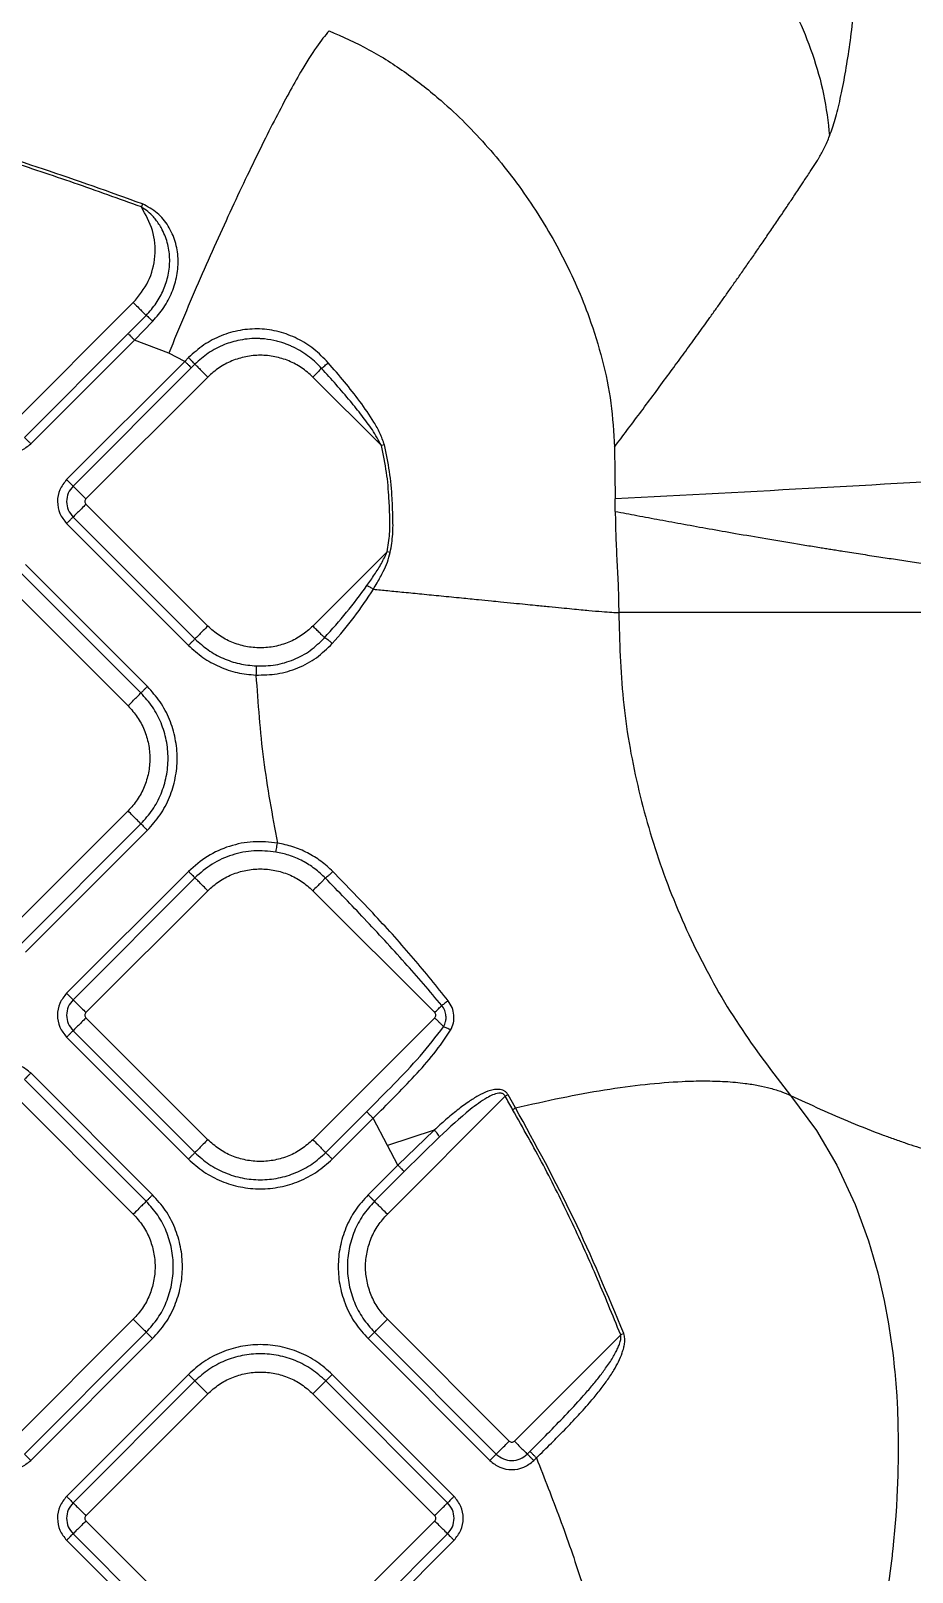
# Model space of a CAD drawing. Extents: x 943 to 1030, y 781 to 934.
# Drawn here: x 991.03 to 995.79, y 850.8 to 859.13 of the extents above; entities that cross this region are included whole.
import ezdxf

# ---------------------------------------------------------------- set-up
doc = ezdxf.new("R2010")
doc.units = 0
doc.header["$MEASUREMENT"] = 0
doc.layers.add('1', color=4, linetype='Continuous')

# ---------------------------------------------------------------- blocks, each defined once
blk = doc.blocks.new('AIRA')
at = {"layer": '1', "color": 3, "linetype": 'Continuous', "lineweight": 25}
for p, q in [((48.4546, 55.0296), (48.4485, 55.0131)), ((48.4051, 54.4963), (47.7463, 53.8375)), ((48.3769, 54.3286), (48.4745, 54.4269)), ((47.816, 53.7677), (48.3769, 54.3286)), ((48.4118, 54.2938), (48.5103, 54.3953)), ((47.8509, 53.7329), (48.4118, 54.2938)), ((48.597, 54.2229), (48.4118, 54.2938)), ((48.6836, 54.1785), (48.0444, 53.5393)), ((48.6836, 54.1785), (48.597, 54.2229)), ((48.6836, 54.1785), (48.7037, 54.1987)), ((48.7381, 54.1633), (48.7185, 54.1437)), ((48.7185, 54.1437), (48.0793, 53.5045)), ((48.149, 53.4347), (48.8078, 54.0936)), ((49.7465, 53.723), (49.376, 54.0936)), ((49.7627, 53.7269), (49.7465, 53.723)), ((48.0793, 53.3367), (48.7381, 52.6779)), ((48.8078, 52.7476), (48.149, 53.4065)), ((48.0444, 53.3019), (48.7033, 52.643)), ((48.4812, 52.421), (47.8224, 53.0798)), ((49.7774, 53.1491), (49.376, 52.7476)), ((49.7946, 53.1461), (49.7774, 53.1491)), ((48.4463, 52.3861), (47.7875, 53.045)), ((47.7178, 52.9752), (48.3766, 52.3164)), ((53.2068, 52.8208), (51.03, 52.8208)), ((48.3766, 51.7483), (47.7178, 51.0894)), ((47.7875, 51.0197), (48.4463, 51.6785)), ((47.8224, 50.9848), (48.4812, 51.6437)), ((48.7032, 51.4217), (48.0444, 50.7628)), ((48.7381, 51.3868), (48.0793, 50.728)), ((48.149, 50.6582), (48.8078, 51.3171)), ((50.0348, 50.6582), (49.3759, 51.3171)), ((48.8078, 49.9711), (48.149, 50.63)), ((50.0348, 50.63), (49.3759, 49.9711)), ((48.0444, 50.5254), (48.7032, 49.8665)), ((48.0793, 50.5602), (48.7381, 49.9014)), ((48.5097, 49.673), (47.8509, 50.3318)), ((48.4748, 49.6382), (47.816, 50.297)), ((47.7463, 50.2273), (48.4051, 49.5684)), ((49.7787, 49.5684), (50.416, 50.2057)), ((50.4716, 50.143), (50.4314, 50.2143)), ((49.4457, 49.9014), (49.6668, 50.1225)), ((49.4805, 49.8665), (49.7016, 50.0876)), ((49.779, 49.939), (49.7016, 50.0876)), ((50.0327, 50.0235), (49.779, 49.939)), ((50.0327, 50.0235), (49.8351, 49.834)), ((49.8351, 49.834), (49.779, 49.939)), ((50.0609, 49.9864), (49.87, 49.7992)), ((49.8351, 49.834), (49.6741, 49.673)), ((49.87, 49.7992), (49.7089, 49.6381)), ((48.4051, 49.0003), (47.7463, 48.3415)), ((50.4375, 48.3414), (49.7787, 49.0003)), ((47.816, 48.2717), (48.4748, 48.9306)), ((49.7089, 48.9305), (50.3678, 48.2717)), ((50.4658, 48.3414), (51.0405, 48.9162)), ((51.0568, 48.9227), (51.0405, 48.9162)), ((47.8509, 48.2369), (48.5097, 48.8957)), ((49.6741, 48.8957), (50.3329, 48.2368)), ((48.7033, 48.7022), (48.0444, 48.0433)), ((48.7381, 48.6673), (48.0793, 48.0085)), ((50.1045, 48.0085), (49.4457, 48.6673)), ((50.1394, 48.0433), (49.4806, 48.7022)), ((48.149, 47.9387), (48.8078, 48.5976)), ((49.376, 48.5976), (50.0348, 47.9387)), ((50.5355, 48.2717), (50.5498, 48.286)), ((50.5704, 48.2368), (50.5846, 48.2511)), ((48.8078, 47.2516), (48.149, 47.9105)), ((50.0348, 47.9105), (49.376, 47.2516)), ((48.0793, 47.8407), (48.7381, 47.1819)), ((49.4457, 47.1819), (50.1045, 47.8407)), ((48.0444, 47.8059), (48.7033, 47.147)), ((49.4806, 47.147), (50.1394, 47.8059))]:
    blk.add_line(p, q, dxfattribs=at)
at = {"layer": '1', "color": 3, "linetype": 'Continuous', "lineweight": 25, "flags": 128}
for points in [[(51.0063, 53.7149), (51.0086, 53.575), (51.0109, 53.4352)], [(51.9588, 50.2106), (52.0992, 50.0203), (52.2094, 49.833), (52.3088, 49.62), (52.3801, 49.4251), (52.4303, 49.2517), (52.4651, 49.1014), (52.4887, 48.9752), (52.502, 48.8889), (52.5112, 48.8198), (52.5149, 48.7886), (52.5178, 48.7629), (52.5199, 48.7427), (52.5214, 48.7279), (52.5223, 48.7186), (52.5281, 48.6528), (52.533, 48.5853), (52.537, 48.5127), (52.5399, 48.4348), (52.5416, 48.3446), (52.5416, 48.2691), (52.5395, 48.1586), (52.5343, 48.0375), (52.5315, 47.991), (52.5279, 47.9384), (52.5215, 47.8587), (52.5161, 47.8013), (52.5118, 47.7594), (52.5089, 47.733), (52.5081, 47.7256), (52.5079, 47.7234), (52.5078, 47.7225), (52.5077, 47.7222), (52.5077, 47.7221), (52.5077, 47.7221), (52.5077, 47.7221), (52.5077, 47.7221), (52.5077, 47.7221), (52.5077, 47.7221), (52.5077, 47.7221), (52.5077, 47.7221), (52.5077, 47.7221), (52.4978, 47.6397), (52.4866, 47.5574)]]:
    blk.add_lwpolyline(points, dxfattribs=at)
at = {"layer": '1', "color": 3, "linetype": 'Continuous', "lineweight": 25}
for points, knots in [([(52.1701, 55.3976), (52.1802, 55.4262), (52.2008, 55.4845), (52.2288, 55.5981), (52.2544, 55.7281), (52.2774, 55.8727), (52.2976, 56.0284), (52.3156, 56.1981), (52.3313, 56.3792), (52.3444, 56.57), (52.3552, 56.7711), (52.3635, 56.9842), (52.3694, 57.2089), (52.3707, 57.3674), (52.3714, 57.446)], [0, 0, 0, 0, 0.080007, 0.163187, 0.250001, 0.332657, 0.415902, 0.500023, 0.585382, 0.668596, 0.750039, 0.834293, 0.917937, 1, 1, 1, 1]), ([(50.5948, 57.3308), (50.661, 57.3074), (50.7934, 57.2607), (50.9812, 57.1616), (51.1902, 57.0264), (51.4127, 56.8441), (51.6386, 56.6079), (51.8364, 56.343), (51.982, 56.0837), (52.0804, 55.8409), (52.1438, 55.6234), (52.1613, 55.4728), (52.1701, 55.3976)], [0, 0, 0, 0, 0.083336, 0.166695, 0.250056, 0.375056, 0.500059, 0.625051, 0.750021, 0.833373, 0.916692, 1, 1, 1, 1]), ([(49.4634, 55.9653), (49.4417, 55.9392), (49.3983, 55.8871), (49.3216, 55.7637), (49.2463, 55.6301), (49.1759, 55.4972), (49.1006, 55.3481), (49.0211, 55.1845), (48.9383, 55.0085), (48.8533, 54.8221), (48.767, 54.6275), (48.6808, 54.4272), (48.6249, 54.291), (48.597, 54.2229)], [0, 0, 0, 0, 0.124945, 0.249885, 0.333229, 0.416579, 0.499924, 0.583269, 0.666618, 0.749962, 0.833308, 0.916656, 1, 1, 1, 1]), ([(49.4634, 55.9653), (49.5364, 55.9331), (49.6823, 55.8689), (49.8839, 55.739), (50.103, 55.5662), (50.3285, 55.3397), (50.5484, 55.0557), (50.7326, 54.7474), (50.8616, 54.4549), (50.9439, 54.1884), (50.9931, 53.9537), (51.0019, 53.7945), (51.0063, 53.7149)], [0, 0, 0, 0, 0.083325, 0.166666, 0.250016, 0.375001, 0.499999, 0.624997, 0.749983, 0.833332, 0.916674, 1, 1, 1, 1]), ([(48.4485, 55.0131), (48.3276, 55.0566), (48.0879, 55.143), (47.7273, 55.2634), (47.4864, 55.3357), (47.3664, 55.3717)], [0, 0, 0, 0, 0.338178, 0.6704576, 1, 1, 1, 1]), ([(48.4546, 55.0296), (48.2765, 55.0937), (47.9185, 55.2226), (47.5543, 55.3331), (47.3714, 55.3886)], [0, 0, 0, 0, 0.4974783, 1, 1, 1, 1]), ([(51.0063, 53.7149), (51.0291, 53.745), (51.0751, 53.806), (51.1442, 53.8982), (51.2144, 53.9925), (51.284, 54.0867), (51.3407, 54.1639), (51.3843, 54.2237), (51.4164, 54.2678), (51.4489, 54.3127), (51.4818, 54.3582), (51.515, 54.4045), (51.5486, 54.4515), (51.5825, 54.4991), (51.6175, 54.5484), (51.6536, 54.5997), (51.6913, 54.6534), (51.7301, 54.7091), (51.77, 54.7666), (51.811, 54.826), (51.853, 54.8874), (51.8917, 54.9443), (51.9281, 54.9982), (51.9641, 55.0518), (51.9945, 55.0972), (52.0182, 55.1329), (52.0342, 55.1572), (52.0514, 55.1833), (52.0683, 55.209), (52.0835, 55.2322), (52.0953, 55.2503), (52.1055, 55.266), (52.1162, 55.2832), (52.1289, 55.3059), (52.143, 55.334), (52.1568, 55.3642), (52.1657, 55.3865), (52.1701, 55.3976)], [0, 0, 0, 0, 0.053545, 0.108506, 0.164886, 0.222684, 0.278041, 0.304214, 0.330836, 0.357907, 0.385427, 0.413396, 0.441815, 0.470683, 0.500001, 0.531385, 0.563946, 0.597685, 0.632601, 0.668694, 0.705965, 0.744413, 0.772461, 0.804172, 0.842181, 0.855427, 0.869296, 0.886439, 0.902929, 0.916249, 0.928636, 0.935864, 0.944855, 0.958781, 0.972473, 0.986229, 1, 1, 1, 1]), ([(48.4745, 54.4269), (48.4935, 54.4485), (48.531, 54.4908), (48.571, 54.5654), (48.5967, 54.6451), (48.605, 54.7285), (48.5945, 54.8119), (48.5714, 54.8733), (48.5479, 54.9142), (48.5317, 54.9376), (48.5106, 54.9629), (48.4842, 54.9896), (48.4604, 55.0052), (48.4485, 55.0131)], [0, 0, 0, 0, 0.127146, 0.249944, 0.373389, 0.49917, 0.623024, 0.748088, 0.790585, 0.833998, 0.874562, 0.937051, 1, 1, 1, 1]), ([(48.5103, 54.3953), (48.5311, 54.4193), (48.5727, 54.4674), (48.6167, 54.5518), (48.644, 54.642), (48.6508, 54.7352), (48.6353, 54.8269), (48.597, 54.9111), (48.538, 54.9851), (48.4824, 55.0148), (48.4546, 55.0296)], [0, 0, 0, 0, 0.125693, 0.251935, 0.377151, 0.503065, 0.627956, 0.752253, 0.876341, 1, 1, 1, 1]), ([(48.4745, 54.4269), (48.4758, 54.4261), (48.4786, 54.4243), (48.4873, 54.4168), (48.4983, 54.4068), (48.5064, 54.3991), (48.5103, 54.3953)], [0, 0, 0, 0, 0.242752, 0.5, 0.757248, 1, 1, 1, 1]), ([(49.459, 54.1712), (49.4339, 54.1968), (49.3842, 54.2479), (49.2931, 54.3042), (49.1937, 54.3418), (49.0884, 54.3573), (48.982, 54.3497), (48.8962, 54.3251), (48.832, 54.295), (48.7703, 54.2587), (48.7304, 54.2228), (48.7037, 54.1987)], [0, 0, 0, 0, 0.125684, 0.249925, 0.374314, 0.499481, 0.624375, 0.749195, 0.812271, 0.874253, 1, 1, 1, 1]), ([(49.4231, 54.1407), (49.4131, 54.1512), (49.3924, 54.1729), (49.3568, 54.2029), (49.3161, 54.2313), (49.2803, 54.251), (49.2514, 54.2642), (49.2304, 54.2727), (49.2066, 54.2809), (49.1681, 54.2917), (49.1305, 54.2983), (49.0998, 54.3007), (49.0906, 54.3012), (49.0876, 54.3014), (49.0865, 54.3014), (49.0861, 54.3014), (49.0859, 54.3014), (49.0859, 54.3014), (49.0858, 54.3014), (49.0858, 54.3014), (49.0858, 54.3014), (49.0858, 54.3014), (49.0858, 54.3014), (49.0512, 54.3027), (49.0008, 54.2988), (48.9387, 54.2835), (48.88, 54.263), (48.8096, 54.227), (48.7615, 54.1841), (48.7381, 54.1633)], [0, 0, 0, 0, 0.05641, 0.116802, 0.181286, 0.249969, 0.276178, 0.305649, 0.338409, 0.374488, 0.462095, 0.487228, 0.495075, 0.498092, 0.499106, 0.499491, 0.499649, 0.499716, 0.499745, 0.499758, 0.499763, 0.499766, 0.499767, 0.499768, 0.635495, 0.69529, 0.749518, 0.878511, 1, 1, 1, 1]), ([(48.7381, 54.1633), (48.7371, 54.1644), (48.735, 54.1667), (48.7268, 54.1752), (48.7159, 54.1864), (48.7077, 54.1947), (48.7037, 54.1987)], [0, 0, 0, 0, 0.242129, 0.5, 0.757871, 1, 1, 1, 1]), ([(49.4231, 54.1407), (49.4257, 54.1427), (49.4309, 54.1469), (49.4402, 54.1547), (49.4498, 54.163), (49.456, 54.1685), (49.459, 54.1712)], [0, 0, 0, 0, 0.245985, 0.5, 0.754015, 1, 1, 1, 1]), ([(49.7627, 53.7269), (49.7553, 53.7484), (49.7405, 53.7914), (49.6949, 53.8698), (49.6058, 53.9999), (49.5177, 54.1027), (49.459, 54.1712)], [0, 0, 0, 0, 0.1253744, 0.2510046, 0.500884, 1, 1, 1, 1]), ([(49.7465, 53.723), (49.731, 53.7517), (49.7002, 53.8086), (49.6407, 53.8866), (49.5508, 53.999), (49.4758, 54.0822), (49.4231, 54.1407)], [0, 0, 0, 0, 0.184195, 0.365774, 0.554431, 1, 1, 1, 1]), ([(47.6134, 53.7329), (47.6308, 53.7191), (47.6656, 53.6917), (47.7322, 53.6797), (47.7989, 53.6917), (47.8335, 53.7192), (47.8509, 53.7329)], [0, 0, 0, 0, 0.2502254, 0.5004363, 0.7502109, 1, 1, 1, 1]), ([(49.7774, 53.1491), (49.7829, 53.1815), (49.7935, 53.2443), (49.7919, 53.3408), (49.7876, 53.4514), (49.777, 53.5805), (49.7568, 53.6749), (49.7465, 53.723)], [0, 0, 0, 0, 0.170098, 0.329853, 0.499405, 0.744801, 1, 1, 1, 1]), ([(49.7946, 53.1461), (49.8, 53.1786), (49.8106, 53.2427), (49.8088, 53.3404), (49.8044, 53.4534), (49.7934, 53.5835), (49.7729, 53.679), (49.7627, 53.7269)], [0, 0, 0, 0, 0.16858, 0.332323, 0.499327, 0.749125, 1, 1, 1, 1]), ([(48.0444, 53.5393), (48.0307, 53.5219), (48.0032, 53.4872), (47.9913, 53.4205), (48.0032, 53.3539), (48.0307, 53.3192), (48.0444, 53.3019)], [0, 0, 0, 0, 0.250225, 0.500436, 0.750211, 1, 1, 1, 1]), ([(48.0793, 53.5045), (48.0696, 53.4922), (48.0502, 53.4677), (48.0417, 53.4206), (48.0502, 53.3735), (48.0696, 53.349), (48.0793, 53.3367)], [0, 0, 0, 0, 0.2496354, 0.5001783, 0.7500779, 1, 1, 1, 1]), ([(53.2155, 53.5577), (52.8538, 53.5364), (52.1303, 53.4937), (51.384, 53.4547), (51.0109, 53.4352)], [0, 0, 0, 0, 0.500037, 1, 1, 1, 1]), ([(48.149, 53.4347), (48.1474, 53.4327), (48.1441, 53.4285), (48.1427, 53.4206), (48.1441, 53.4127), (48.1474, 53.4085), (48.149, 53.4065)], [0, 0, 0, 0, 0.25001, 0.5, 0.74999, 1, 1, 1, 1]), ([(51.0111, 53.3678), (51.0112, 53.379), (51.0112, 53.4014), (51.011, 53.4239), (51.0109, 53.4352)], [0, 0, 0, 0, 0.499918, 1, 1, 1, 1]), ([(51.0111, 53.3678), (51.0502, 53.3603), (51.1307, 53.345), (51.2543, 53.3219), (51.3844, 53.298), (51.5208, 53.2734), (51.6686, 53.2474), (51.8282, 53.22), (51.9533, 53.1991), (52.0371, 53.1853), (52.0771, 53.1788), (52.1139, 53.1729), (52.1474, 53.1675), (52.178, 53.1626), (52.2096, 53.1576), (52.2629, 53.1491), (52.3385, 53.1373), (52.4332, 53.1226), (52.5261, 53.1086), (52.6183, 53.0949), (52.7142, 53.0809), (52.8176, 53.0663), (52.9242, 53.0516), (53.0298, 53.0377), (53.1282, 53.0251), (53.1913, 53.0175), (53.2216, 53.0138)], [0, 0, 0, 0, 0.052424, 0.107802, 0.166135, 0.227423, 0.291666, 0.365747, 0.443406, 0.461332, 0.479437, 0.497723, 0.511366, 0.524983, 0.539303, 0.554326, 0.597563, 0.642173, 0.683238, 0.724303, 0.767903, 0.814125, 0.865549, 0.91367, 0.958487, 1, 1, 1, 1]), ([(51.0111, 53.3678), (51.0118, 53.3213), (51.0133, 53.2283), (51.0203, 53.0954), (51.0276, 52.9617), (51.0292, 52.8677), (51.03, 52.8208)], [0, 0, 0, 0, 0.2498631, 0.5001734, 0.7504114, 1, 1, 1, 1]), ([(49.6686, 52.9661), (49.6821, 52.986), (49.7089, 53.0252), (49.748, 53.0848), (49.7676, 53.1276), (49.7774, 53.1491)], [0, 0, 0, 0, 0.33952, 0.6701, 1, 1, 1, 1]), ([(49.7031, 52.9471), (49.7098, 52.9584), (49.7226, 52.9798), (49.7405, 53.0117), (49.7596, 53.0486), (49.7805, 53.0923), (49.7899, 53.1281), (49.7946, 53.1461)], [0, 0, 0, 0, 0.180506, 0.342483, 0.499274, 0.748887, 1, 1, 1, 1]), ([(49.4389, 52.6847), (49.4794, 52.7298), (49.5604, 52.8201), (49.6325, 52.9174), (49.6686, 52.9661)], [0, 0, 0, 0, 0.500126, 1, 1, 1, 1]), ([(49.4809, 52.6534), (49.5214, 52.6999), (49.6023, 52.7928), (49.6696, 52.8957), (49.7031, 52.9471)], [0, 0, 0, 0, 0.500613, 1, 1, 1, 1]), ([(49.7031, 52.9471), (49.7003, 52.9488), (49.6947, 52.9523), (49.6857, 52.9574), (49.6768, 52.9622), (49.6713, 52.9648), (49.6686, 52.9661)], [0, 0, 0, 0, 0.247362, 0.499987, 0.752619, 1, 1, 1, 1]), ([(49.7031, 52.9471), (49.7291, 52.9445), (49.7849, 52.9389), (49.8725, 52.9302), (49.969, 52.9207), (50.0733, 52.9104), (50.1755, 52.9003), (50.2657, 52.8914), (50.3353, 52.8845), (50.3989, 52.8782), (50.4603, 52.8721), (50.5224, 52.8659), (50.587, 52.8595), (50.6531, 52.853), (50.7194, 52.8465), (50.7767, 52.8409), (50.8258, 52.8362), (50.882, 52.8308), (50.9401, 52.8257), (50.995, 52.8216), (51.0184, 52.8211), (51.03, 52.8208)], [0, 0, 0, 0, 0.038791, 0.083189, 0.133193, 0.188802, 0.250013, 0.302845, 0.344513, 0.375017, 0.420763, 0.462434, 0.50003, 0.556641, 0.609946, 0.659947, 0.706644, 0.750039, 0.835205, 0.917926, 1, 1, 1, 1]), ([(49.0703, 52.5318), (49.1048, 52.5325), (49.1739, 52.5337), (49.2734, 52.5638), (49.3652, 52.6125), (49.4143, 52.6605), (49.4389, 52.6847)], [0, 0, 0, 0, 0.249849, 0.499911, 0.749105, 1, 1, 1, 1]), ([(49.4809, 52.6534), (49.4771, 52.6568), (49.4692, 52.6637), (49.4573, 52.673), (49.4465, 52.6806), (49.4414, 52.6833), (49.4389, 52.6847)], [0, 0, 0, 0, 0.243807, 0.5, 0.756193, 1, 1, 1, 1]), ([(49.0682, 52.4826), (49.1069, 52.4833), (49.1845, 52.4848), (49.296, 52.5183), (49.3988, 52.5725), (49.4535, 52.6264), (49.4809, 52.6534)], [0, 0, 0, 0, 0.249865, 0.499946, 0.749125, 1, 1, 1, 1]), ([(49.4842, 51.4206), (49.4631, 51.44), (49.4212, 51.4788), (49.3476, 51.5232), (49.2686, 51.5572), (49.2125, 51.5689), (49.1844, 51.5748)], [0, 0, 0, 0, 0.250613, 0.500021, 0.749408, 1, 1, 1, 1]), ([(49.4439, 51.385), (49.4252, 51.4027), (49.3878, 51.4378), (49.3206, 51.4794), (49.2498, 51.5103), (49.1996, 51.5211), (49.1761, 51.5262)], [0, 0, 0, 0, 0.250639, 0.500099, 0.766712, 1, 1, 1, 1]), ([(49.4842, 51.4206), (49.4801, 51.4166), (49.4716, 51.4084), (49.4594, 51.3974), (49.4493, 51.3887), (49.4457, 51.3862), (49.4439, 51.385)], [0, 0, 0, 0, 0.242152, 0.5, 0.757848, 1, 1, 1, 1]), ([(50.1074, 50.7224), (50.046, 50.7989), (49.9196, 50.9562), (49.7106, 51.1877), (49.5612, 51.3413), (49.4842, 51.4206)], [0, 0, 0, 0, 0.314512, 0.646463, 1, 1, 1, 1]), ([(50.0735, 50.6969), (50.0072, 50.7744), (49.8707, 50.9337), (49.6596, 51.162), (49.5142, 51.3123), (49.4439, 51.385)], [0, 0, 0, 0, 0.327846, 0.674843, 1, 1, 1, 1]), ([(48.0444, 50.7628), (48.0307, 50.7454), (48.0032, 50.7107), (47.9912, 50.644), (48.0032, 50.5774), (48.0307, 50.5427), (48.0444, 50.5254)], [0, 0, 0, 0, 0.2502254, 0.5004363, 0.7502109, 1, 1, 1, 1]), ([(48.0793, 50.728), (48.0696, 50.7157), (48.0502, 50.6912), (48.0417, 50.6441), (48.0501, 50.597), (48.0695, 50.5725), (48.0793, 50.5602)], [0, 0, 0, 0, 0.249635, 0.500178, 0.750078, 1, 1, 1, 1]), ([(48.149, 50.6582), (48.1473, 50.6562), (48.1441, 50.652), (48.1427, 50.6441), (48.1441, 50.6361), (48.1473, 50.632), (48.149, 50.63)], [0, 0, 0, 0, 0.25001, 0.5, 0.74999, 1, 1, 1, 1]), ([(50.0348, 50.63), (50.0364, 50.632), (50.0397, 50.6361), (50.0411, 50.6441), (50.0397, 50.652), (50.0364, 50.6562), (50.0348, 50.6582)], [0, 0, 0, 0, 0.25001, 0.5, 0.74999, 1, 1, 1, 1]), ([(50.1074, 50.7224), (50.1047, 50.7201), (50.0991, 50.7157), (50.0902, 50.7089), (50.0814, 50.7024), (50.0761, 50.6987), (50.0735, 50.6969)], [0, 0, 0, 0, 0.246917, 0.5, 0.753083, 1, 1, 1, 1]), ([(50.083, 50.5817), (50.0874, 50.5908), (50.0944, 50.6057), (50.0965, 50.6262), (50.0958, 50.6465), (50.0904, 50.6709), (50.0791, 50.6883), (50.0735, 50.6969)], [0, 0, 0, 0, 0.249586, 0.4067172, 0.4992904, 0.7492386, 1, 1, 1, 1]), ([(50.1205, 50.5635), (50.1264, 50.5761), (50.1381, 50.6013), (50.14, 50.6442), (50.1308, 50.6864), (50.1152, 50.7104), (50.1074, 50.7224)], [0, 0, 0, 0, 0.250012, 0.499246, 0.749179, 1, 1, 1, 1]), ([(49.6668, 50.1225), (49.7157, 50.1719), (49.8137, 50.2707), (49.9579, 50.4198), (50.0415, 50.528), (50.083, 50.5817)], [0, 0, 0, 0, 0.334637, 0.669557, 1, 1, 1, 1]), ([(50.1205, 50.5635), (50.1173, 50.5654), (50.111, 50.5693), (50.1011, 50.5744), (50.0915, 50.5787), (50.0858, 50.5807), (50.083, 50.5817)], [0, 0, 0, 0, 0.246872, 0.5, 0.753128, 1, 1, 1, 1]), ([(49.7016, 50.0876), (49.7398, 50.1253), (49.8161, 50.2007), (49.9268, 50.3161), (50.0334, 50.4337), (50.0914, 50.5202), (50.1205, 50.5635)], [0, 0, 0, 0, 0.250244, 0.500405, 0.750143, 1, 1, 1, 1]), ([(47.8509, 50.3318), (47.8335, 50.3456), (47.7987, 50.3731), (47.7321, 50.385), (47.6654, 50.373), (47.6308, 50.3456), (47.6134, 50.3318)], [0, 0, 0, 0, 0.250225, 0.500436, 0.750211, 1, 1, 1, 1]), ([(50.4314, 50.2143), (50.4285, 50.2186), (50.4227, 50.2273), (50.4101, 50.2363), (50.3958, 50.2416), (50.3759, 50.2442), (50.3509, 50.2417), (50.3133, 50.2303), (50.2687, 50.2091), (50.2139, 50.174), (50.1554, 50.1306), (50.0937, 50.0789), (50.053, 50.0419), (50.0327, 50.0235)], [0, 0, 0, 0, 0.031622, 0.063062, 0.093063, 0.126283, 0.189207, 0.252044, 0.376897, 0.501984, 0.662327, 0.831349, 1, 1, 1, 1]), ([(50.4716, 50.143), (50.5547, 50.162), (50.7212, 50.2001), (50.9556, 50.2423), (51.1751, 50.2722), (51.3531, 50.2865), (51.495, 50.2899), (51.609, 50.2867), (51.705, 50.2778), (51.7853, 50.2649), (51.852, 50.2496), (51.9105, 50.2317), (51.9436, 50.2172), (51.9588, 50.2106)], [0, 0, 0, 0, 0.124625, 0.249829, 0.374811, 0.499836, 0.581592, 0.663193, 0.749949, 0.81247, 0.874979, 0.942806, 1, 1, 1, 1]), ([(50.416, 50.2057), (50.4149, 50.2078), (50.4128, 50.2121), (50.4075, 50.2169), (50.4014, 50.2205), (50.3924, 50.2228), (50.3624, 50.2219), (50.3039, 50.1919), (50.1968, 50.114), (50.1152, 50.0374), (50.0609, 49.9864)], [0, 0, 0, 0, 0.015456, 0.031522, 0.047296, 0.063151, 0.094504, 0.250633, 0.500687, 1, 1, 1, 1]), ([(51.9588, 50.2106), (52.0119, 50.1859), (52.1179, 50.1366), (52.2862, 50.0636), (52.4217, 50.01), (52.521, 49.9739), (52.5812, 49.953), (52.6403, 49.9336), (52.694, 49.9168), (52.7475, 49.9009), (52.8003, 49.8861), (52.8503, 49.8729), (52.8947, 49.8619), (52.9341, 49.8527), (52.9737, 49.8439), (53.014, 49.8355), (53.0549, 49.8276), (53.0963, 49.8202), (53.1378, 49.8134), (53.1796, 49.8072), (53.2246, 49.8012), (53.2708, 49.7959), (53.3572, 49.7877), (53.4757, 49.7809), (53.5726, 49.7836), (53.6193, 49.7849)], [0, 0, 0, 0, 0.103781, 0.20732, 0.310435, 0.345961, 0.381919, 0.4157, 0.448613, 0.474866, 0.508042, 0.539555, 0.561029, 0.584724, 0.607651, 0.62948, 0.654636, 0.678733, 0.701773, 0.727575, 0.752393, 0.781662, 0.810389, 0.908588, 1, 1, 1, 1]), ([(51.0405, 48.9162), (50.9965, 49.0238), (50.9113, 49.2324), (50.7721, 49.5384), (50.6228, 49.8378), (50.5125, 50.0343), (50.4563, 50.1342)], [0, 0, 0, 0, 0.257922, 0.499985, 0.745736, 1, 1, 1, 1]), ([(51.0568, 48.9227), (50.9704, 49.1315), (50.7976, 49.549), (50.5802, 49.9451), (50.4716, 50.143)], [0, 0, 0, 0, 0.50019, 1, 1, 1, 1]), ([(50.0609, 49.9864), (50.06, 49.9881), (50.0583, 49.9918), (50.0518, 50.001), (50.043, 50.0119), (50.0361, 50.0197), (50.0327, 50.0235)], [0, 0, 0, 0, 0.243766, 0.499997, 0.75623, 1, 1, 1, 1]), ([(50.5498, 48.286), (50.5817, 48.3181), (50.6459, 48.3824), (50.7404, 48.4797), (50.8184, 48.5634), (50.8784, 48.6321), (50.9211, 48.6841), (50.9545, 48.7283), (50.9796, 48.7646), (50.9976, 48.7929), (51.0125, 48.8192), (51.0245, 48.8434), (51.0326, 48.8634), (51.0377, 48.879), (51.0408, 48.8916), (51.0423, 48.9038), (51.0411, 48.9122), (51.0405, 48.9162)], [0, 0, 0, 0, 0.166453, 0.334197, 0.499785, 0.589133, 0.672441, 0.749794, 0.795486, 0.837094, 0.874669, 0.90823, 0.937259, 0.955043, 0.968837, 0.985278, 1, 1, 1, 1]), ([(50.5846, 48.2511), (50.6118, 48.2778), (50.6626, 48.3277), (50.7388, 48.4043), (50.8104, 48.4795), (50.8734, 48.5501), (50.925, 48.6123), (50.9669, 48.668), (51.0013, 48.7207), (51.0291, 48.7707), (51.0465, 48.8111), (51.0568, 48.8445), (51.0617, 48.8704), (51.0639, 48.8966), (51.0592, 48.914), (51.0568, 48.9227)], [0, 0, 0, 0, 0.13326, 0.24979, 0.379311, 0.499709, 0.585707, 0.668137, 0.749813, 0.812186, 0.874594, 0.90773, 0.93731, 0.9688, 1, 1, 1, 1]), ([(50.4375, 48.3414), (50.4396, 48.3398), (50.4437, 48.3365), (50.4516, 48.3351), (50.4596, 48.3365), (50.4637, 48.3398), (50.4658, 48.3414)], [0, 0, 0, 0, 0.25001, 0.5, 0.74999, 1, 1, 1, 1]), ([(50.3678, 48.2717), (50.38, 48.262), (50.4046, 48.2426), (50.4516, 48.2341), (50.4988, 48.2426), (50.5232, 48.262), (50.5355, 48.2717)], [0, 0, 0, 0, 0.249635, 0.500178, 0.750078, 1, 1, 1, 1]), ([(50.5846, 48.2511), (50.6276, 48.1421), (50.7144, 47.9218), (50.829, 47.5918), (50.8918, 47.3686), (50.9223, 47.2604)], [0, 0, 0, 0, 0.335787, 0.678274, 1, 1, 1, 1]), ([(47.6134, 48.2369), (47.6308, 48.2231), (47.6656, 48.1957), (47.7322, 48.1837), (47.7989, 48.1957), (47.8335, 48.2232), (47.8509, 48.2369)], [0, 0, 0, 0, 0.250225, 0.500436, 0.750211, 1, 1, 1, 1]), ([(50.3329, 48.2368), (50.3503, 48.2231), (50.385, 48.1956), (50.4517, 48.1837), (50.5184, 48.1957), (50.553, 48.2231), (50.5704, 48.2368)], [0, 0, 0, 0, 0.250225, 0.500436, 0.750211, 1, 1, 1, 1]), ([(48.0444, 48.0433), (48.0307, 48.0259), (48.0032, 47.9912), (47.9913, 47.9245), (48.0032, 47.8579), (48.0307, 47.8232), (48.0444, 47.8059)], [0, 0, 0, 0, 0.250225, 0.500436, 0.750211, 1, 1, 1, 1]), ([(48.0793, 48.0085), (48.0696, 47.9962), (48.0502, 47.9717), (48.0417, 47.9246), (48.0502, 47.8775), (48.0696, 47.853), (48.0793, 47.8407)], [0, 0, 0, 0, 0.249635, 0.500178, 0.750078, 1, 1, 1, 1]), ([(50.1045, 47.8407), (50.1142, 47.853), (50.1336, 47.8775), (50.1421, 47.9246), (50.1336, 47.9717), (50.1142, 47.9962), (50.1045, 48.0085)], [0, 0, 0, 0, 0.249635, 0.500178, 0.750078, 1, 1, 1, 1]), ([(50.1394, 47.8059), (50.1531, 47.8233), (50.1806, 47.858), (50.1926, 47.9247), (50.1806, 47.9913), (50.1531, 48.026), (50.1394, 48.0433)], [0, 0, 0, 0, 0.2502254, 0.5004363, 0.7502109, 1, 1, 1, 1]), ([(48.149, 47.9387), (48.1474, 47.9367), (48.1441, 47.9325), (48.1427, 47.9246), (48.1441, 47.9167), (48.1474, 47.9125), (48.149, 47.9105)], [0, 0, 0, 0, 0.25001, 0.5, 0.74999, 1, 1, 1, 1]), ([(50.0348, 47.9105), (50.0365, 47.9125), (50.0397, 47.9167), (50.0411, 47.9246), (50.0397, 47.9325), (50.0365, 47.9367), (50.0348, 47.9387)], [0, 0, 0, 0, 0.25001, 0.5, 0.74999, 1, 1, 1, 1])]:
    blk.add_open_spline(points, degree=3, knots=knots, dxfattribs=at)
for points in [[(48.4051, 54.4963), (48.435, 54.5329), (48.4947, 54.6062), (48.5288, 54.7461), (48.5185, 54.8897), (48.4719, 54.9719), (48.4485, 55.0131)], [(48.4051, 54.4963), (48.4132, 54.4882), (48.4295, 54.472), (48.4508, 54.4506), (48.4674, 54.434), (48.4721, 54.4293), (48.4745, 54.4269)], [(48.3769, 54.3286), (48.378, 54.3275), (48.3802, 54.3253), (48.3885, 54.317), (48.3993, 54.3062), (48.4076, 54.2979), (48.4118, 54.2938)], [(48.6836, 54.1785), (48.6878, 54.1744), (48.696, 54.1661), (48.7069, 54.1553), (48.7152, 54.147), (48.7174, 54.1448), (48.7185, 54.1437)], [(48.7381, 54.1633), (48.7404, 54.1611), (48.7448, 54.1566), (48.7614, 54.14), (48.783, 54.1184), (48.7996, 54.1018), (48.8078, 54.0936)], [(49.376, 54.0936), (49.3563, 54.1111), (49.317, 54.1462), (49.2465, 54.1829), (49.1708, 54.2061), (49.0919, 54.2138), (49.013, 54.2061), (48.9373, 54.1829), (48.8668, 54.1462), (48.8275, 54.1111), (48.8078, 54.0936)], [(49.4231, 54.1407), (49.4161, 54.1337), (49.402, 54.1196), (49.3847, 54.1023), (49.376, 54.0936)], [(47.8509, 53.7329), (47.8467, 53.737), (47.8385, 53.7453), (47.8276, 53.7561), (47.8193, 53.7644), (47.8171, 53.7666), (47.816, 53.7677)], [(48.0444, 53.5393), (48.0486, 53.5352), (48.0568, 53.5269), (48.0677, 53.5161), (48.076, 53.5078), (48.0782, 53.5056), (48.0793, 53.5045)], [(48.0793, 53.5045), (48.0815, 53.5023), (48.0859, 53.4978), (48.1025, 53.4812), (48.1242, 53.4596), (48.1407, 53.443), (48.149, 53.4347)], [(48.0444, 53.3019), (48.0486, 53.306), (48.0568, 53.3143), (48.0677, 53.3251), (48.076, 53.3334), (48.0782, 53.3356), (48.0793, 53.3367)], [(48.149, 53.4065), (48.1407, 53.3982), (48.1242, 53.3816), (48.1025, 53.36), (48.0859, 53.3434), (48.0815, 53.339), (48.0793, 53.3367)], [(48.8078, 52.7476), (48.7996, 52.7394), (48.783, 52.7228), (48.7614, 52.7011), (48.7448, 52.6845), (48.7403, 52.6801), (48.7381, 52.6779)], [(49.376, 52.7476), (49.3563, 52.7301), (49.317, 52.695), (49.2465, 52.6583), (49.1708, 52.6351), (49.0919, 52.6274), (49.013, 52.6351), (48.9373, 52.6583), (48.8668, 52.695), (48.8275, 52.7301), (48.8078, 52.7476)], [(49.4389, 52.6847), (49.4355, 52.6881), (49.4287, 52.6949), (49.4133, 52.7103), (49.3954, 52.7282), (49.3825, 52.7412), (49.376, 52.7476)], [(51.03, 52.8208), (51.0341, 52.6637), (51.0424, 52.3494), (51.1241, 51.8839), (51.2552, 51.4306), (51.4399, 50.9963), (51.6706, 50.5839), (51.8627, 50.335), (51.9588, 50.2106)], [(48.7033, 52.643), (48.7074, 52.6472), (48.7157, 52.6555), (48.7265, 52.6663), (48.7348, 52.6746), (48.737, 52.6768), (48.7381, 52.6779)], [(48.7381, 52.6779), (48.7612, 52.6572), (48.8073, 52.6157), (48.8895, 52.5714), (48.9777, 52.5408), (49.0394, 52.5348), (49.0703, 52.5318)], [(48.7033, 52.643), (48.7286, 52.6203), (48.7792, 52.5748), (48.8696, 52.5261), (48.9665, 52.4924), (49.0343, 52.4859), (49.0682, 52.4826)], [(49.0703, 52.5318), (49.0702, 52.5303), (49.0701, 52.5271), (49.0696, 52.5154), (49.0689, 52.5001), (49.0684, 52.4884), (49.0682, 52.4826)], [(48.4812, 52.421), (48.4771, 52.4168), (48.4688, 52.4086), (48.458, 52.3977), (48.4497, 52.3894), (48.4474, 52.3872), (48.4463, 52.3861)], [(48.4812, 51.6437), (48.5052, 51.6706), (48.5532, 51.7243), (48.6034, 51.8208), (48.6351, 51.9244), (48.6457, 52.0323), (48.6351, 52.1403), (48.6034, 52.2438), (48.5532, 52.3403), (48.5052, 52.3941), (48.4812, 52.421)], [(49.0682, 52.4826), (49.0789, 52.3302), (49.1004, 52.0254), (49.1564, 51.725), (49.1844, 51.5748)], [(48.3766, 52.3164), (48.3849, 52.3247), (48.4014, 52.3412), (48.4231, 52.3629), (48.4397, 52.3795), (48.4441, 52.3839), (48.4463, 52.3861)], [(48.4463, 51.6785), (48.4682, 51.703), (48.5119, 51.752), (48.5576, 51.8398), (48.5865, 51.9341), (48.5961, 52.0323), (48.5865, 52.1306), (48.5576, 52.2249), (48.5119, 52.3127), (48.4682, 52.3616), (48.4463, 52.3861)], [(48.3766, 52.3164), (48.3941, 52.2967), (48.4292, 52.2575), (48.466, 52.1869), (48.4891, 52.1112), (48.4968, 52.0323), (48.4891, 51.9534), (48.466, 51.8777), (48.4292, 51.8072), (48.3941, 51.7679), (48.3766, 51.7483)], [(48.4463, 51.6785), (48.4441, 51.6808), (48.4397, 51.6852), (48.4231, 51.7018), (48.4014, 51.7234), (48.3849, 51.74), (48.3766, 51.7483)], [(48.4463, 51.6785), (48.4474, 51.6774), (48.4497, 51.6752), (48.458, 51.6669), (48.4688, 51.6561), (48.4771, 51.6478), (48.4812, 51.6437)], [(49.1844, 51.5748), (49.1408, 51.5792), (49.0535, 51.588), (48.9238, 51.5611), (48.8024, 51.5081), (48.7363, 51.4505), (48.7032, 51.4217)], [(49.1761, 51.5262), (49.1764, 51.5277), (49.1769, 51.5308), (49.1789, 51.5424), (49.1815, 51.5575), (49.1834, 51.569), (49.1844, 51.5748)], [(49.1761, 51.5262), (49.1364, 51.5302), (49.057, 51.5382), (48.9389, 51.5137), (48.8284, 51.4655), (48.7682, 51.413), (48.7381, 51.3868)], [(48.7032, 51.4217), (48.7074, 51.4175), (48.7156, 51.4092), (48.7265, 51.3984), (48.7348, 51.3901), (48.737, 51.3879), (48.7381, 51.3868)], [(48.8078, 51.3171), (48.8275, 51.3346), (48.8668, 51.3697), (48.9373, 51.4064), (49.013, 51.4296), (49.0919, 51.4373), (49.1708, 51.4296), (49.2465, 51.4064), (49.317, 51.3697), (49.3563, 51.3346), (49.3759, 51.3171)], [(48.8078, 51.3171), (48.7995, 51.3253), (48.783, 51.3419), (48.7613, 51.3636), (48.7447, 51.3802), (48.7403, 51.3846), (48.7381, 51.3868)], [(49.4439, 51.385), (49.4411, 51.3823), (49.4356, 51.3767), (49.4192, 51.3603), (49.3988, 51.3399), (49.3836, 51.3247), (49.3759, 51.3171)], [(48.0444, 50.7628), (48.0485, 50.7587), (48.0568, 50.7504), (48.0676, 50.7396), (48.0759, 50.7313), (48.0781, 50.7291), (48.0793, 50.728)], [(48.0793, 50.728), (48.0815, 50.7257), (48.0859, 50.7213), (48.1025, 50.7047), (48.1241, 50.6831), (48.1407, 50.6665), (48.149, 50.6582)], [(50.0348, 50.6582), (50.0416, 50.6651), (50.0554, 50.6788), (50.0674, 50.6909), (50.0735, 50.6969)], [(48.149, 50.63), (48.1407, 50.6217), (48.1241, 50.6051), (48.1025, 50.5835), (48.0859, 50.5669), (48.0815, 50.5624), (48.0793, 50.5602)], [(50.083, 50.5817), (50.0796, 50.5851), (50.0728, 50.5919), (50.0608, 50.6039), (50.0481, 50.6167), (50.0392, 50.6255), (50.0348, 50.63)], [(48.0444, 50.5254), (48.0485, 50.5295), (48.0568, 50.5378), (48.0676, 50.5486), (48.0759, 50.5569), (48.0781, 50.5591), (48.0793, 50.5602)], [(47.8509, 50.3318), (47.8467, 50.3277), (47.8385, 50.3194), (47.8276, 50.3086), (47.8193, 50.3003), (47.8171, 50.2981), (47.816, 50.297)], [(50.4314, 50.2143), (50.4289, 50.2129), (50.4239, 50.2101), (50.4186, 50.2072), (50.416, 50.2057)], [(50.4563, 50.1342), (50.4495, 50.1461), (50.436, 50.1699), (50.4226, 50.1938), (50.416, 50.2057)], [(49.7016, 50.0876), (49.6975, 50.0918), (49.6892, 50.1), (49.6784, 50.1109), (49.6701, 50.1192), (49.6679, 50.1214), (49.6668, 50.1225)], [(50.4563, 50.1342), (50.4589, 50.1357), (50.4642, 50.1387), (50.4691, 50.1416), (50.4716, 50.143)], [(48.8078, 49.9711), (48.7995, 49.9628), (48.783, 49.9463), (48.7613, 49.9246), (48.7447, 49.908), (48.7403, 49.9036), (48.7381, 49.9014)], [(49.3759, 49.9711), (49.3563, 49.9536), (49.317, 49.9185), (49.2465, 49.8818), (49.1708, 49.8586), (49.0919, 49.8509), (49.013, 49.8586), (48.9373, 49.8818), (48.8668, 49.9185), (48.8275, 49.9536), (48.8078, 49.9711)], [(49.3759, 49.9711), (49.3842, 49.9628), (49.4008, 49.9463), (49.4224, 49.9246), (49.439, 49.908), (49.4435, 49.9036), (49.4457, 49.9014)], [(48.7032, 49.8665), (48.7074, 49.8707), (48.7156, 49.879), (48.7265, 49.8898), (48.7348, 49.8981), (48.737, 49.9003), (48.7381, 49.9014)], [(48.7032, 49.8665), (48.7301, 49.8425), (48.7839, 49.7946), (48.8804, 49.7443), (48.9839, 49.7126), (49.0919, 49.702), (49.1998, 49.7126), (49.3034, 49.7443), (49.3999, 49.7946), (49.4536, 49.8425), (49.4805, 49.8665)], [(48.7381, 49.9014), (48.7626, 49.8796), (48.8115, 49.8359), (48.8993, 49.7901), (48.9936, 49.7613), (49.0919, 49.7517), (49.1902, 49.7613), (49.2844, 49.7901), (49.3722, 49.8359), (49.4212, 49.8796), (49.4457, 49.9014)], [(49.4805, 49.8665), (49.4764, 49.8707), (49.4681, 49.879), (49.4573, 49.8898), (49.449, 49.8981), (49.4468, 49.9003), (49.4457, 49.9014)], [(49.87, 49.7992), (49.8689, 49.8003), (49.8667, 49.8025), (49.8584, 49.8108), (49.8475, 49.8216), (49.8393, 49.8299), (49.8351, 49.834)], [(48.4748, 49.6382), (48.476, 49.6393), (48.4782, 49.6415), (48.4865, 49.6498), (48.4973, 49.6606), (48.5056, 49.6689), (48.5097, 49.673)], [(48.5097, 48.8957), (48.5337, 48.9226), (48.5817, 48.9764), (48.6319, 49.0729), (48.6637, 49.1764), (48.6742, 49.2844), (48.6637, 49.3923), (48.6319, 49.4959), (48.5817, 49.5924), (48.5337, 49.6461), (48.5097, 49.673)], [(49.6741, 49.673), (49.6501, 49.6461), (49.6021, 49.5923), (49.5518, 49.4958), (49.5201, 49.3923), (49.5096, 49.2843), (49.5201, 49.1764), (49.5518, 49.0728), (49.6021, 48.9763), (49.6501, 48.9226), (49.6741, 48.8957)], [(49.6741, 49.673), (49.6782, 49.6688), (49.6865, 49.6606), (49.6973, 49.6497), (49.7056, 49.6414), (49.7078, 49.6392), (49.7089, 49.6381)], [(48.4748, 49.6382), (48.4726, 49.6359), (48.4682, 49.6315), (48.4516, 49.6149), (48.43, 49.5933), (48.4134, 49.5767), (48.4051, 49.5684)], [(48.4748, 48.9306), (48.4967, 48.955), (48.5404, 49.004), (48.5861, 49.0918), (48.615, 49.1861), (48.6246, 49.2844), (48.615, 49.3826), (48.5861, 49.4769), (48.5404, 49.5647), (48.4967, 49.6137), (48.4748, 49.6382)], [(49.7089, 49.6381), (49.6871, 49.6136), (49.6434, 49.5647), (49.5977, 49.4769), (49.5688, 49.3826), (49.5592, 49.2843), (49.5688, 49.1861), (49.5977, 49.0918), (49.6434, 49.004), (49.6871, 48.955), (49.7089, 48.9305)], [(49.7787, 49.5684), (49.7704, 49.5767), (49.7538, 49.5932), (49.7322, 49.6149), (49.7156, 49.6315), (49.7112, 49.6359), (49.7089, 49.6381)], [(48.4051, 49.5684), (48.4227, 49.5488), (48.4577, 49.5095), (48.4945, 49.439), (48.5176, 49.3633), (48.5254, 49.2844), (48.5176, 49.2055), (48.4945, 49.1298), (48.4577, 49.0592), (48.4227, 49.0199), (48.4051, 49.0003)], [(49.7787, 49.0003), (49.7611, 49.0199), (49.7261, 49.0592), (49.6893, 49.1297), (49.6661, 49.2054), (49.6584, 49.2843), (49.6661, 49.3632), (49.6893, 49.4389), (49.7261, 49.5095), (49.7611, 49.5487), (49.7787, 49.5684)], [(48.4051, 49.0003), (48.4134, 48.992), (48.43, 48.9755), (48.4516, 48.9538), (48.4682, 48.9372), (48.4726, 48.9328), (48.4748, 48.9306)], [(49.7787, 49.0003), (49.7704, 48.992), (49.7538, 48.9754), (49.7322, 48.9538), (49.7156, 48.9372), (49.7112, 48.9328), (49.7089, 48.9305)], [(48.5097, 48.8957), (48.5056, 48.8999), (48.4973, 48.9081), (48.4865, 48.919), (48.4782, 48.9273), (48.476, 48.9295), (48.4748, 48.9306)], [(49.6741, 48.8957), (49.6782, 48.8998), (49.6865, 48.9081), (49.6973, 48.9189), (49.7056, 48.9272), (49.7078, 48.9294), (49.7089, 48.9305)], [(49.4806, 48.7022), (49.4537, 48.7262), (49.3999, 48.7741), (49.3034, 48.8244), (49.1999, 48.8561), (49.0919, 48.8667), (48.9839, 48.8561), (48.8804, 48.8244), (48.7839, 48.7741), (48.7301, 48.7262), (48.7033, 48.7022)], [(49.4457, 48.6673), (49.4212, 48.6891), (49.3723, 48.7328), (49.2844, 48.7786), (49.1902, 48.8074), (49.0919, 48.817), (48.9936, 48.8074), (48.8994, 48.7786), (48.8115, 48.7328), (48.7626, 48.6891), (48.7381, 48.6673)], [(48.7033, 48.7022), (48.7074, 48.698), (48.7157, 48.6897), (48.7265, 48.6789), (48.7348, 48.6706), (48.737, 48.6684), (48.7381, 48.6673)], [(48.8078, 48.5976), (48.7996, 48.6059), (48.783, 48.6224), (48.7614, 48.6441), (48.7448, 48.6607), (48.7403, 48.6651), (48.7381, 48.6673)], [(48.8078, 48.5976), (48.8275, 48.6151), (48.8668, 48.6502), (48.9373, 48.6869), (49.013, 48.7101), (49.0919, 48.7178), (49.1708, 48.7101), (49.2465, 48.6869), (49.317, 48.6502), (49.3563, 48.6151), (49.376, 48.5976)], [(49.376, 48.5976), (49.3843, 48.6059), (49.4008, 48.6224), (49.4225, 48.6441), (49.4391, 48.6607), (49.4435, 48.6651), (49.4457, 48.6673)], [(49.4806, 48.7022), (49.4764, 48.698), (49.4681, 48.6897), (49.4573, 48.6789), (49.449, 48.6706), (49.4468, 48.6684), (49.4457, 48.6673)], [(50.3678, 48.2717), (50.37, 48.2739), (50.3744, 48.2783), (50.391, 48.2949), (50.4127, 48.3166), (50.4292, 48.3332), (50.4375, 48.3414)], [(50.4658, 48.3414), (50.4741, 48.3332), (50.4906, 48.3166), (50.5123, 48.2949), (50.5289, 48.2783), (50.5333, 48.2739), (50.5355, 48.2717)], [(47.8509, 48.2369), (47.8467, 48.241), (47.8385, 48.2493), (47.8276, 48.2601), (47.8193, 48.2684), (47.8171, 48.2706), (47.816, 48.2717)], [(50.3329, 48.2368), (50.3371, 48.241), (50.3453, 48.2493), (50.3562, 48.2601), (50.3645, 48.2684), (50.3667, 48.2706), (50.3678, 48.2717)], [(50.5704, 48.2368), (50.5662, 48.241), (50.5579, 48.2493), (50.5471, 48.2601), (50.5388, 48.2684), (50.5366, 48.2706), (50.5355, 48.2717)], [(50.5498, 48.286), (50.5509, 48.2849), (50.5531, 48.2827), (50.5614, 48.2744), (50.5722, 48.2635), (50.5805, 48.2553), (50.5846, 48.2511)], [(48.0444, 48.0433), (48.0486, 48.0392), (48.0568, 48.0309), (48.0677, 48.0201), (48.076, 48.0118), (48.0782, 48.0096), (48.0793, 48.0085)], [(48.0793, 48.0085), (48.0815, 48.0063), (48.0859, 48.0018), (48.1025, 47.9852), (48.1242, 47.9636), (48.1407, 47.947), (48.149, 47.9387)], [(50.0348, 47.9387), (50.0431, 47.947), (50.0596, 47.9636), (50.0813, 47.9852), (50.0979, 48.0018), (50.1023, 48.0063), (50.1045, 48.0085)], [(50.1394, 48.0433), (50.1353, 48.0392), (50.127, 48.0309), (50.1161, 48.0201), (50.1079, 48.0118), (50.1056, 48.0096), (50.1045, 48.0085)], [(48.149, 47.9105), (48.1407, 47.9022), (48.1242, 47.8856), (48.1025, 47.864), (48.0859, 47.8474), (48.0815, 47.843), (48.0793, 47.8407)], [(50.1045, 47.8407), (50.1023, 47.843), (50.0979, 47.8474), (50.0813, 47.864), (50.0596, 47.8856), (50.0431, 47.9022), (50.0348, 47.9105)], [(48.0444, 47.8059), (48.0486, 47.81), (48.0568, 47.8183), (48.0677, 47.8291), (48.076, 47.8374), (48.0782, 47.8396), (48.0793, 47.8407)], [(50.1394, 47.8059), (50.1353, 47.81), (50.127, 47.8183), (50.1161, 47.8291), (50.1079, 47.8374), (50.1056, 47.8396), (50.1045, 47.8407)]]:
    blk.add_open_spline(points, degree=3, dxfattribs=at)

msp = doc.modelspace()

# ---------------------------------------------------------------- block references
at = {"layer": '1'}
msp.add_blockref('AIRA', (943.1775, 803.1658), dxfattribs=at)

doc.saveas('drawing.dxf')
